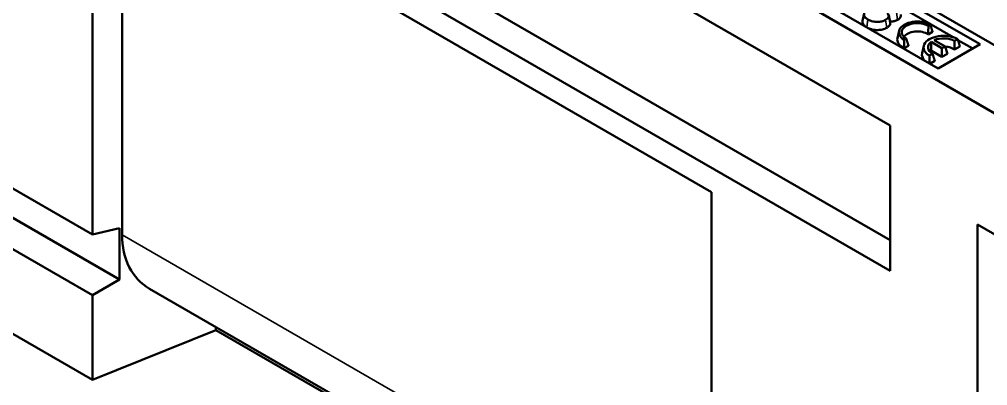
# Model space of a CAD drawing. Header units: millimetres. Extents: x 0 to 3089, y -40 to 1485.
# Drawn here: x 290.1 to 453.2, y 183.3 to 245 of the extents above; entities that cross this region are included whole.
import ezdxf

# ---------------------------------------------------------------- set-up
doc = ezdxf.new("R2010")
doc.units = ezdxf.units.MM
doc.header["$LTSCALE"] = 2.5
doc.layers.add('Sichtbar (ISO)', color=7, linetype='Continuous', lineweight=50)
doc.layers.add('Sichtbar schmal (ISO)', color=7, linetype='Continuous', lineweight=35)

msp = doc.modelspace()

# ---------------------------------------------------------------- linework, layer by layer
at = {"layer": 'Sichtbar (ISO)'}
for p, q in [((465.444, 234.307), (110.83, 439.043)), ((454.484, 229.204), (100.93, 433.328)), ((118.608, 410.874), (436.806, 227.162)), ((436.806, 207.844), (123.091, 388.967)), ((436.806, 202.667), (118.608, 386.379)), ((302.456, 276.152), (406.754, 215.936)), ((302.456, 208.791), (302.456, 276.152)), ((307.446, 208.768), (307.446, 273.271)), ((413.118, 263.292), (452.009, 240.839)), ((444.938, 236.756), (406.047, 259.21)), ((438.198, 247.372), (447.43, 242.041)), ((432.181, 244.811), (432.443, 246.017)), ((436.579, 245.73), (436.842, 244.524)), ((438.316, 243.104), (438.053, 241.898)), ((443.602, 244.15), (443.258, 243.952)), ((439.546, 241.808), (439.203, 241.61)), ((443.968, 242.921), (443.248, 242.505)), ((444.25, 241.542), (446.087, 240.481)), ((448.208, 241.706), (447.678, 241.4)), ((448.25, 241.568), (450.761, 240.118)), ((439.93, 240.59), (439.21, 240.174)), ((442.473, 240.571), (442.21, 239.366)), ((445.556, 240.175), (443.719, 241.236)), ((445.556, 238.735), (443.763, 239.77)), ((452.009, 240.839), (444.938, 236.756)), ((446.087, 240.481), (445.556, 240.175)), ((445.556, 238.735), (445.556, 240.175)), ((446.461, 239.257), (446.087, 240.481)), ((448.575, 240.478), (447.667, 239.953)), ((443.965, 239.257), (443.435, 238.951)), ((446.461, 239.257), (445.556, 238.735)), ((252.958, 237.369), (302.456, 208.791)), ((444.35, 238.038), (443.534, 237.567)), ((307.03, 201.226), (256.161, 230.595)), ((302.456, 198.585), (252.958, 227.162)), ((436.806, 227.162), (436.806, 202.667)), ((406.754, 215.936), (406.754, 148.575)), ((302.456, 184.296), (252.958, 212.874)), ((451.567, 98.207), (451.567, 210.475)), ((451.567, 210.475), (454.484, 208.791)), ((307.03, 209.849), (302.456, 208.791)), ((307.03, 201.226), (307.03, 209.849)), ((302.456, 198.585), (307.03, 201.226)), ((312.075, 199.669), (409.957, 143.157)), ((302.456, 184.296), (302.456, 198.585)), ((323.25, 192.703), (302.456, 184.296)), ((323.25, 192.703), (323.25, 193.217)), ((409.957, 142.643), (323.25, 192.703))]:
    msp.add_line(p, q, dxfattribs=at)
for centre, major_axis, ratio, start_param, end_param in [((441.402, 242.88), (-3.111, 0), 0.5773503, 3.9269908, 7.0685835), ((441.402, 242.88), (-2.625, 0), 0.5773503, 3.9269908, 7.0685835), ((441.402, 241.655), (-2.361, 0), 0.5773503, 3.814707, 5.9599162), ((441.402, 241.655), (-3.375, 0), 0.5773503, 6.158178, 7.1470315), ((445.822, 240.328), (-3.375, 0), 0.5773503, 3.9269908, 7.0685835), ((445.822, 240.328), (-2.625, 0), 0.5773503, 3.9269908, 5.3544396), ((445.822, 240.328), (-2.625, 0), 0.5773503, 5.6411347, 7.0685835), ((445.822, 239.104), (-2.361, 0), 0.5773503, 5.7721275, 5.9599162), ((445.822, 239.104), (2.361, 0), 0.5773503, 0.6731143, 1.455085), ((445.822, 239.104), (-3.639, 0), 0.5773503, 6.158178, 6.7908272), ((323.25, 215.157), (12.465, 14.576), 0.6665317, 2.4795404, 3.2649386)]:
    msp.add_ellipse(centre, major_axis=major_axis, ratio=ratio, start_param=start_param, end_param=end_param, dxfattribs=at)
for points, knots in [([(432.911, 246.618), (432.756, 246.51), (432.63, 246.391), (432.465, 246.132), (432.426, 246.002), (432.43, 245.715), (432.48, 245.576), (432.691, 245.286), (432.865, 245.148), (433.075, 245.027)], [-0.59670765, -0.59670765, -0.59670765, -0.59670765, -0.45896839, -0.45896839, -0.32647261, -0.32647261, -0.17818016, -0.17818016, 0, 0, 0, 0]), ([(432.643, 243.855), (432.522, 243.945), (432.42, 244.043), (432.211, 244.322), (432.166, 244.489), (432.163, 244.695), (432.168, 244.754), (432.181, 244.811)], [0.07464109, 0.07464109, 0.07464109, 0.07464109, 0.1944666, 0.1944666, 0.39119066, 0.39119066, 0.46930062, 0.46930062, 0.46930062, 0.46930062]), ([(433.075, 245.027), (433.195, 244.957), (433.325, 244.894), (433.598, 244.788), (433.738, 244.745), (434.18, 244.644), (434.463, 244.625), (434.953, 244.631), (435.192, 244.657), (435.662, 244.769), (435.874, 244.855), (436.06, 244.962)], [-0.6054453, -0.6054453, -0.6054453, -0.6054453, -0.5264003, -0.5264003, -0.45215959, -0.45215959, -0.30507684, -0.30507684, -0.15761561, -0.15761561, 0, 0, 0, 0]), ([(436.06, 244.962), (436.183, 245.033), (436.293, 245.111), (436.461, 245.277), (436.52, 245.361), (436.589, 245.537), (436.606, 245.644), (436.533, 245.889), (436.448, 246.004), (436.333, 246.111)], [-0.53210557, -0.53210557, -0.53210557, -0.53210557, -0.38894211, -0.38894211, -0.2579467, -0.2579467, -0.13036488, -0.13036488, 0, 0, 0, 0]), ([(438.086, 244.95), (437.929, 244.859), (437.749, 244.788), (437.396, 244.704), (437.197, 244.67), (436.904, 244.667), (436.857, 244.668), (436.81, 244.669)], [0, 0, 0, 0, 0.13308294, 0.13308294, 0.22914187, 0.22914187, 0.2476391, 0.2476391, 0.2476391, 0.2476391]), ([(438.617, 245.85), (438.626, 245.808), (438.631, 245.765), (438.632, 245.655), (438.624, 245.525), (438.485, 245.287), (438.425, 245.213), (438.275, 245.072), (438.187, 245.008), (438.086, 244.95)], [0.30748508, 0.30748508, 0.30748508, 0.30748508, 0.34901362, 0.34901362, 0.41190452, 0.41190452, 0.4430202, 0.4430202, 0.47384563, 0.47384563, 0.47384563, 0.47384563]), ([(436.247, 243.629), (436.038, 243.508), (435.798, 243.412), (435.277, 243.287), (435.016, 243.256), (434.487, 243.246), (434.164, 243.262), (433.644, 243.375), (433.476, 243.426), (433.268, 243.507), (433.22, 243.527), (433.173, 243.549)], [0, 0, 0, 0, 0.17759249, 0.17759249, 0.33917658, 0.33917658, 0.49491983, 0.49491983, 0.57594966, 0.57594966, 0.60137317, 0.60137317, 0.60137317, 0.60137317]), ([(436.842, 244.524), (436.867, 244.409), (436.851, 244.312), (436.794, 244.12), (436.721, 244.008), (436.516, 243.802), (436.389, 243.711), (436.247, 243.629)], [0.16657026, 0.16657026, 0.16657026, 0.16657026, 0.29334677, 0.29334677, 0.5023901, 0.5023901, 0.7025693, 0.7025693, 0.7025693, 0.7025693])]:
    msp.add_open_spline(points, degree=3, knots=knots, dxfattribs=at)
for points in [[(443.258, 243.952), (443.258, 243.191), (443.248, 242.505)], [(443.602, 244.15), (443.781, 243.561), (443.968, 242.921)], [(439.21, 240.174), (439.203, 240.918), (439.203, 241.61)], [(439.93, 240.59), (439.743, 241.161), (439.546, 241.808)], [(447.678, 241.4), (447.678, 240.639), (447.667, 239.953)], [(448.208, 241.706), (448.388, 241.116), (448.575, 240.478)], [(443.763, 239.77), (443.735, 240.458), (443.719, 241.236)], [(443.441, 237.62), (443.435, 238.306), (443.435, 238.951)], [(444.35, 238.038), (444.163, 238.61), (443.965, 239.257)]]:
    msp.add_open_spline(points, degree=2, dxfattribs=at)
at = {"layer": 'Sichtbar schmal (ISO)'}
for p, q in [((432.891, 243.711), (433.075, 245.027)), ((436.247, 243.629), (436.06, 244.962)), ((438.086, 244.95), (437.899, 246.283)), ((406.754, 151.432), (307.446, 208.768))]:
    msp.add_line(p, q, dxfattribs=at)

doc.saveas('drawing.dxf')
